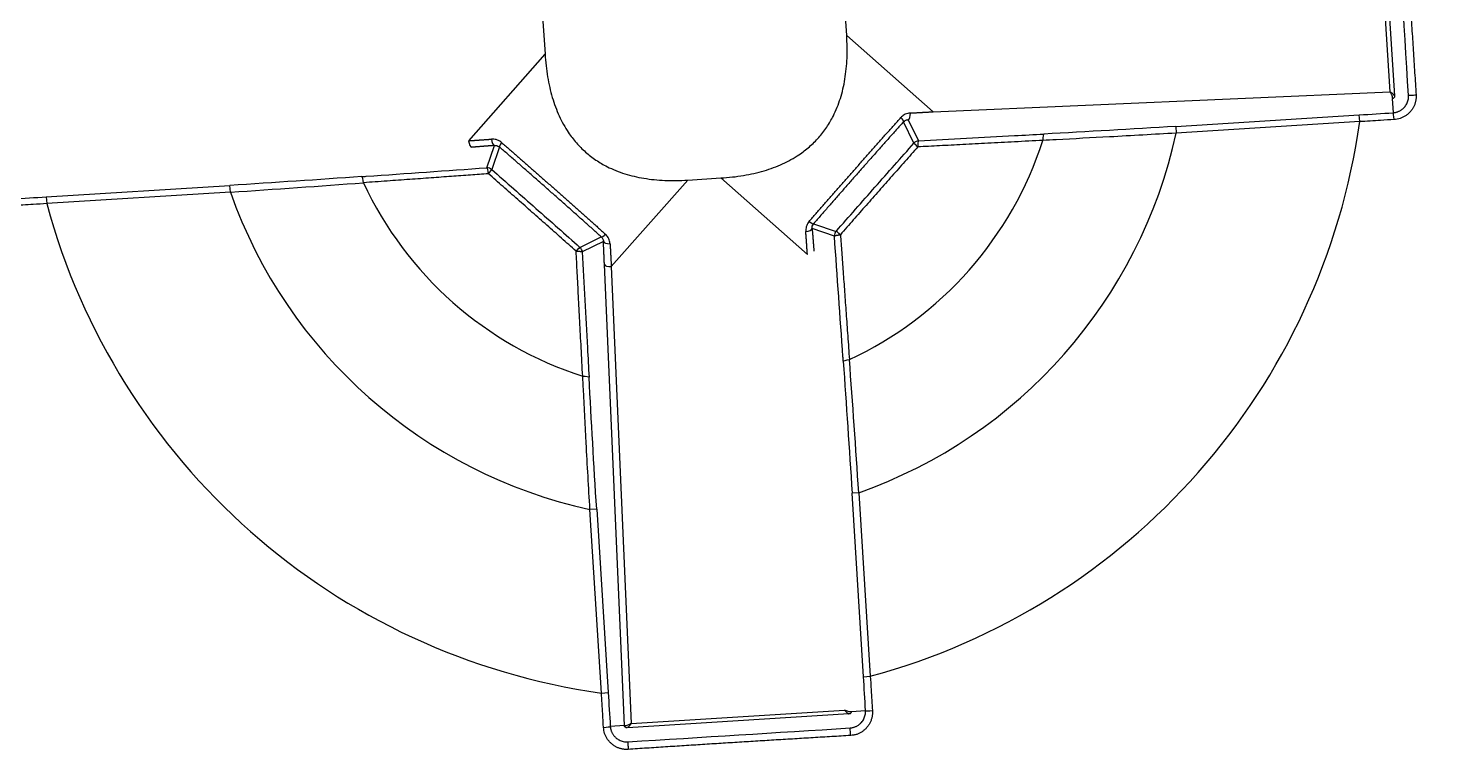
# Model space of a CAD drawing. Extents: x 8663 to 11443, y -20992 to -18942.
# Drawn here: x 9747.764 to 9751.948, y -19530.213 to -19528.074 of the extents above; entities that cross this region are included whole.
import ezdxf

# ---------------------------------------------------------------- set-up
doc = ezdxf.new("R2010")
doc.units = 0
doc.layers.add('1', color=7, linetype='CONTINUOUS')

msp = doc.modelspace()

# ---------------------------------------------------------------- linework, layer by layer
at = {"layer": '1', "color": 7, "linetype": 'CONTINUOUS'}
for p, q in [((9751.8006, -19528.2626), (9751.7611, -19527.6301)), ((9751.7724, -19527.6174), (9751.8133, -19528.2738)), ((9750.1901, -19528.0949), (9750.184, -19527.9967)), ((9749.2898, -19528.0525), (9749.296, -19528.1507)), ((9750.1901, -19528.0949), (9750.4467, -19528.3213)), ((9749.0696, -19528.4073), (9749.296, -19528.1507)), ((9750.4467, -19528.3213), (9751.8006, -19528.2626)), ((9751.807, -19528.2825), (9751.8096, -19528.3243)), ((9750.3895, -19528.4143), (9750.3586, -19528.351)), ((9750.3725, -19528.3448), (9750.4033, -19528.4075)), ((9751.1653, -19528.3647), (9751.7094, -19528.3307)), ((9751.7106, -19528.3507), (9751.1665, -19528.3846)), ((9751.7106, -19528.3507), (9751.7094, -19528.3307)), ((9751.1653, -19528.3647), (9751.1665, -19528.3846)), ((9749.1234, -19528.4874), (9749.146, -19528.4213)), ((9749.1607, -19528.4258), (9749.1378, -19528.4924)), ((9749.7188, -19528.5239), (9749.4924, -19528.7804)), ((9749.7188, -19528.5239), (9749.817, -19528.5177)), ((9750.0735, -19528.7442), (9749.817, -19528.5177)), ((9747.8178, -19528.5736), (9748.3619, -19528.5396)), ((9748.3632, -19528.5596), (9747.8191, -19528.5935)), ((9748.3632, -19528.5596), (9748.3619, -19528.5396)), ((9747.8178, -19528.5736), (9747.8191, -19528.5935)), ((9749.3995, -19528.7233), (9749.4627, -19528.6923)), ((9750.1537, -19528.6903), (9750.0876, -19528.6677)), ((9750.0921, -19528.6531), (9750.1586, -19528.6759)), ((9749.469, -19528.7063), (9749.4062, -19528.737)), ((9749.5312, -19530.1407), (9749.4719, -19528.7737)), ((9749.4924, -19528.7804), (9749.5511, -19530.1343)), ((9750.2258, -19529.4505), (9750.2059, -19529.4518)), ((9750.2398, -19529.9959), (9750.2059, -19529.4518)), ((9750.2258, -19529.4505), (9750.2598, -19529.9946)), ((9749.449, -19529.499), (9749.4291, -19529.5003)), ((9749.463, -19530.0444), (9749.4291, -19529.5003)), ((9749.449, -19529.499), (9749.483, -19530.0431)), ((9750.2398, -19529.9959), (9750.2598, -19529.9946)), ((9749.463, -19530.0444), (9749.483, -19530.0431)), ((9750.1963, -19530.1061), (9749.5399, -19530.1471)), ((9749.5511, -19530.1343), (9750.1836, -19530.0949)), ((9750.2041, -19530.0988), (9750.2459, -19530.0961)), ((9749.5312, -19530.1407), (9749.4894, -19530.1434))]:
    msp.add_line(p, q, dxfattribs=at)
for radius, start, end in [(3.26, 3.5712, 183.5712), (3.26, 183.5712, 3.5712), (3.26, 183.5712, 359.9993), (1.99, 285.1418, 352.0005), (1.46, 289.437, 347.7053), (1.0839, 294.9993, 342.143), (1.46, 199.437, 257.7053), (1.0839, 204.9993, 252.143), (1.99, 195.1418, 262.0005)]:
    msp.add_arc((9749.74, -19528.0737), radius, start, end, dxfattribs=at)
for centre, major_axis, ratio, start_param, end_param in [((9751.8752, -19528.2711), (0.02, 0.0012), 0.019035, 3.185661, 4.834658), ((9750.3436, -19528.3378), (-0.0149, 0.0134), 0.217352, 3.186295, 4.422497), ((9750.3713, -19528.3248), (-0.0009, 0.02), 0.368344, 3.188528, 4.682293), ((9751.8109, -19528.3442), (0.0013, -0.02), 0.077278, 1.555486, 3.097828), ((9750.7756, -19528.4074), (0.0011, -0.02), 0.189888, 3.186035, 4.639837), ((9749.0775, -19528.4068), (0.0016, -0.0199), 0.398689, 4.70482, 6.235604), ((9749.1448, -19528.4014), (0.0016, -0.0199), 0.368344, 4.742485, 6.23625), ((9749.1739, -19528.4108), (-0.0131, -0.0151), 0.217352, 5.002333, 6.238483), ((9750.4045, -19528.4275), (-0.018, -0.0088), 0.998885, 4.320084, 5.104694), ((9750.4045, -19528.4275), (0.015, -0.0133), 0.048365, 3.188178, 4.513923), ((9750.4045, -19528.4275), (0.0011, -0.02), 0.174501, 3.185906, 4.60728), ((9748.7539, -19528.5335), (-0.0014, 0.0199), 0.189888, 4.784941, 6.238743), ((9749.1246, -19528.5074), (-0.0189, 0.0065), 0.998885, 4.320084, 5.104694), ((9749.1246, -19528.5074), (-0.0014, 0.02), 0.174501, 4.817498, 6.238872), ((9749.1246, -19528.5073), (0.0132, 0.015), 0.048365, 4.910855, 6.2366), ((9750.0771, -19528.6398), (-0.0151, 0.0131), 0.217352, 1.860689, 3.09689), ((9749.4759, -19528.6774), (-0.0134, -0.0149), 0.217352, 0.044703, 1.280852), ((9750.0676, -19528.6689), (-0.0199, -0.0016), 0.368344, 1.600892, 3.094657), ((9750.1736, -19528.6891), (-0.0065, -0.0189), 0.998885, 4.320084, 5.104837), ((9750.1736, -19528.6891), (0.015, -0.0132), 0.048365, 1.769263, 3.095007), ((9749.3862, -19528.7382), (0.0133, 0.015), 0.048365, 0.046586, 1.37233), ((9749.3862, -19528.7382), (-0.0088, 0.018), 0.998885, 4.319941, 5.104694), ((9749.4889, -19528.705), (-0.02, -0.0009), 0.368344, 0.046935, 1.5407), ((9749.4919, -19528.7725), (-0.02, -0.0009), 0.398689, 0.047581, 1.578365), ((9750.2659, -19530.0949), (-0.02, -0.0012), 0.077278, 0.043764, 1.586107), ((9749.4695, -19530.1446), (-0.02, -0.0013), 0.077278, 1.555486, 3.097828), ((9750.2013, -19530.1678), (-0.0013, 0.02), 0.019035, 4.59012, 6.239544), ((9749.5426, -19530.2089), (-0.0012, 0.02), 0.019035, 0.043641, 1.693065)]:
    msp.add_ellipse(centre, major_axis=major_axis, ratio=ratio, start_param=start_param, end_param=end_param, dxfattribs=at)
for points in [[(9751.8552, -19528.2724), (9751.8417, -19528.0528), (9751.828, -19527.8332), (9751.8141, -19527.6136)], [(9751.7094, -19528.3307), (9751.7428, -19528.3286), (9751.7763, -19528.3265), (9751.8096, -19528.3243)], [(9751.1653, -19528.3647), (9751.0337, -19528.3729), (9750.9035, -19528.3804), (9750.7743, -19528.3874)], [(9748.7527, -19528.5136), (9748.6239, -19528.5227), (9748.4931, -19528.5314), (9748.3619, -19528.5396)], [(9748.3632, -19528.5596), (9748.4958, -19528.5509), (9748.629, -19528.5416), (9748.7576, -19528.5318)], [(9747.7176, -19528.5797), (9747.7509, -19528.5777), (9747.7844, -19528.5757), (9747.8178, -19528.5736)], [(9750.1798, -19529.061), (9750.1802, -19529.0592), (9750.1884, -19529.0569), (9750.1981, -19529.0561)], [(9750.1798, -19529.061), (9750.189, -19529.1898), (9750.1977, -19529.3206), (9750.2059, -19529.4518)], [(9750.2258, -19529.4505), (9750.2172, -19529.3179), (9750.2078, -19529.1847), (9750.1981, -19529.0561)], [(9749.4076, -19529.1055), (9749.4173, -19529.1051), (9749.4258, -19529.1063), (9749.4263, -19529.1081)], [(9749.449, -19529.499), (9749.4408, -19529.3675), (9749.4333, -19529.2372), (9749.4263, -19529.1081)], [(9750.2459, -19530.0961), (9750.244, -19530.0628), (9750.2419, -19530.0293), (9750.2398, -19529.9959)], [(9749.483, -19530.0431), (9749.4851, -19530.0766), (9749.4872, -19530.11), (9749.4894, -19530.1434)], [(9749.5414, -19530.189), (9749.7609, -19530.1754), (9749.9805, -19530.1617), (9750.2001, -19530.1478)]]:
    msp.add_open_spline(points, degree=3, dxfattribs=at)
for points, knots in [([(9751.8568, -19527.9416), (9751.8582, -19527.9636), (9751.8609, -19528.0076), (9751.865, -19528.0734), (9751.8692, -19528.1393), (9751.8734, -19528.2053), (9751.8762, -19528.2493), (9751.8776, -19528.2713)], [0, 0, 0, 0, 0.200123, 0.399795, 0.599408, 0.799349, 1, 1, 1, 1]), ([(9751.8133, -19528.2738), (9751.8132, -19528.2733), (9751.8128, -19528.2726), (9751.8114, -19528.271), (9751.8105, -19528.2701), (9751.8082, -19528.2681), (9751.8069, -19528.2671), (9751.804, -19528.2649), (9751.8023, -19528.2637), (9751.8006, -19528.2626)], [0, 0, 0, 0, 0.23669, 0.23669, 0.484815, 0.484815, 0.741405, 0.741405, 1, 1, 1, 1]), ([(9751.808, -19528.2804), (9751.808, -19528.2801), (9751.8081, -19528.2795), (9751.808, -19528.2784), (9751.8077, -19528.277), (9751.8072, -19528.2753), (9751.8065, -19528.2733), (9751.8055, -19528.2711), (9751.8042, -19528.2685), (9751.8026, -19528.2656), (9751.8013, -19528.2636), (9751.8006, -19528.2626)], [0, 0, 0, 0, 0.074268, 0.157312, 0.249398, 0.350723, 0.461432, 0.581636, 0.711422, 0.850859, 1, 1, 1, 1]), ([(9751.8096, -19528.3243), (9751.8108, -19528.3242), (9751.8131, -19528.324), (9751.8165, -19528.3234), (9751.8199, -19528.3225), (9751.8232, -19528.3214), (9751.8264, -19528.3201), (9751.8296, -19528.3186), (9751.8326, -19528.3168), (9751.8354, -19528.3149), (9751.8382, -19528.3127), (9751.8407, -19528.3103), (9751.8437, -19528.3072), (9751.8468, -19528.3031), (9751.85, -19528.2979), (9751.8525, -19528.2921), (9751.8543, -19528.2858), (9751.8554, -19528.2792), (9751.8553, -19528.2747), (9751.8552, -19528.2724)], [0, 0, 0, 0, 0.045574, 0.091135, 0.136682, 0.182215, 0.227734, 0.273239, 0.318731, 0.364208, 0.409672, 0.455122, 0.500558, 0.577793, 0.657355, 0.739303, 0.823692, 0.910575, 1, 1, 1, 1]), ([(9751.8776, -19528.2713), (9751.8777, -19528.2728), (9751.8778, -19528.2757), (9751.8777, -19528.2799), (9751.8774, -19528.2841), (9751.8768, -19528.2883), (9751.8759, -19528.2923), (9751.8748, -19528.2962), (9751.8735, -19528.3001), (9751.8719, -19528.3039), (9751.87, -19528.3076), (9751.868, -19528.3112), (9751.8656, -19528.3147), (9751.863, -19528.3181), (9751.8591, -19528.3227), (9751.8537, -19528.3281), (9751.8465, -19528.3336), (9751.8387, -19528.338), (9751.8304, -19528.3413), (9751.8216, -19528.3436), (9751.8155, -19528.3441), (9751.8124, -19528.3444)], [0, 0, 0, 0, 0.039847, 0.078966, 0.11748, 0.155521, 0.193225, 0.230732, 0.268185, 0.305728, 0.343503, 0.381651, 0.42031, 0.459611, 0.499681, 0.585662, 0.668712, 0.750223, 0.831653, 0.914457, 1, 1, 1, 1]), ([(9751.8136, -19528.275), (9751.8138, -19528.2768), (9751.8131, -19528.2787), (9751.8107, -19528.2815), (9751.8089, -19528.2824), (9751.807, -19528.2825)], [0, 0, 0, 0, 0.5, 0.5, 1, 1, 1, 1]), ([(9750.0787, -19528.6467), (9750.0821, -19528.6428), (9750.0889, -19528.6349), (9750.0992, -19528.6231), (9750.1095, -19528.6113), (9750.1198, -19528.5994), (9750.1302, -19528.5875), (9750.1406, -19528.5756), (9750.1511, -19528.5637), (9750.1615, -19528.5518), (9750.172, -19528.5399), (9750.1825, -19528.5279), (9750.193, -19528.516), (9750.2035, -19528.504), (9750.214, -19528.4921), (9750.2246, -19528.4802), (9750.2351, -19528.4682), (9750.2457, -19528.4563), (9750.2562, -19528.4444), (9750.2668, -19528.4325), (9750.2773, -19528.4207), (9750.2878, -19528.4089), (9750.2983, -19528.397), (9750.3088, -19528.3853), (9750.3193, -19528.3735), (9750.3298, -19528.3618), (9750.3402, -19528.3502), (9750.3472, -19528.3424), (9750.3506, -19528.3385)], [0, 0, 0, 0, 0.03852, 0.077026, 0.115519, 0.154, 0.192471, 0.230933, 0.269386, 0.307832, 0.346273, 0.384709, 0.423141, 0.461571, 0.5, 0.538429, 0.576859, 0.615291, 0.653727, 0.692168, 0.730614, 0.769067, 0.807529, 0.846, 0.884481, 0.922974, 0.96148, 1, 1, 1, 1]), ([(9750.3787, -19528.3251), (9750.3773, -19528.3252), (9750.376, -19528.3253), (9750.3697, -19528.3263), (9750.3648, -19528.328), (9750.3569, -19528.3327), (9750.3535, -19528.3354), (9750.3506, -19528.3385)], [0, 0, 0, 0, 0.128324, 0.128324, 0.608744, 0.608744, 1, 1, 1, 1]), ([(9750.3586, -19528.351), (9750.36, -19528.3495), (9750.3617, -19528.3482), (9750.3657, -19528.346), (9750.3681, -19528.3452), (9750.3712, -19528.3448), (9750.3719, -19528.3448), (9750.3725, -19528.3448)], [0, 0, 0, 0, 0.373813, 0.373813, 0.864263, 0.864263, 1, 1, 1, 1]), ([(9751.8124, -19528.3444), (9751.7991, -19528.3453), (9751.7859, -19528.3461), (9751.7519, -19528.3482), (9751.7313, -19528.3494), (9751.7106, -19528.3507)], [0, 0, 0, 0, 0.391851, 0.391851, 1, 1, 1, 1]), ([(9750.4033, -19528.4075), (9750.4982, -19528.4023), (9750.593, -19528.3972), (9750.7166, -19528.3905), (9750.7455, -19528.389), (9750.7743, -19528.3874)], [0, 0, 0, 0, 0.766452, 0.766452, 1, 1, 1, 1]), ([(9751.1665, -19528.3846), (9751.1007, -19528.3885), (9751.0349, -19528.3923), (9750.9164, -19528.3988), (9750.8635, -19528.4015), (9750.7979, -19528.4048), (9750.7848, -19528.4055), (9750.7717, -19528.4061)], [0, 0, 0, 0, 0.497031, 0.497031, 0.899513, 0.899513, 1, 1, 1, 1]), ([(9749.167, -19528.4124), (9749.1663, -19528.4118), (9749.1655, -19528.4112), (9749.1607, -19528.4076), (9749.1562, -19528.4054), (9749.147, -19528.4027), (9749.1422, -19528.4022), (9749.1375, -19528.4026)], [0, 0, 0, 0, 0.088528, 0.088528, 0.546563, 0.546563, 1, 1, 1, 1]), ([(9749.146, -19528.4213), (9749.1483, -19528.4211), (9749.1507, -19528.4212), (9749.1553, -19528.4224), (9749.1575, -19528.4234), (9749.1599, -19528.4252), (9749.1603, -19528.4255), (9749.1607, -19528.4258)], [0, 0, 0, 0, 0.470981, 0.470981, 0.917713, 0.917713, 1, 1, 1, 1]), ([(9749.167, -19528.4124), (9749.1709, -19528.4158), (9749.1788, -19528.4226), (9749.1906, -19528.4329), (9749.2024, -19528.4432), (9749.2143, -19528.4536), (9749.2262, -19528.464), (9749.2381, -19528.4744), (9749.25, -19528.4848), (9749.2619, -19528.4953), (9749.2738, -19528.5057), (9749.2858, -19528.5162), (9749.2977, -19528.5267), (9749.3097, -19528.5373), (9749.3216, -19528.5478), (9749.3336, -19528.5583), (9749.3455, -19528.5689), (9749.3574, -19528.5794), (9749.3693, -19528.59), (9749.3812, -19528.6005), (9749.393, -19528.611), (9749.4049, -19528.6216), (9749.4167, -19528.6321), (9749.4284, -19528.6426), (9749.4402, -19528.6531), (9749.4519, -19528.6635), (9749.4636, -19528.674), (9749.4713, -19528.6809), (9749.4752, -19528.6844)], [0, 0, 0, 0, 0.03852, 0.077026, 0.115519, 0.154, 0.192471, 0.230933, 0.269386, 0.307832, 0.346273, 0.384709, 0.423141, 0.461571, 0.5, 0.538429, 0.576859, 0.615291, 0.653727, 0.692168, 0.730614, 0.769067, 0.807529, 0.846, 0.884481, 0.922974, 0.96148, 1, 1, 1, 1]), ([(9750.1586, -19528.6759), (9750.197, -19528.6322), (9750.2354, -19528.5886), (9750.3124, -19528.5013), (9750.351, -19528.4577), (9750.3895, -19528.4143)], [0, 0, 0, 0, 0.500023, 0.500023, 1, 1, 1, 1]), ([(9750.4009, -19528.4256), (9750.3945, -19528.4328), (9750.3816, -19528.4473), (9750.3623, -19528.469), (9750.3432, -19528.4906), (9750.3241, -19528.5122), (9750.305, -19528.5338), (9750.2795, -19528.5627), (9750.2477, -19528.5987), (9750.2095, -19528.6422), (9750.1841, -19528.6712), (9750.1713, -19528.6858)], [0, 0, 0, 0, 0.084169, 0.167665, 0.250736, 0.333641, 0.416641, 0.500002, 0.66634, 0.832314, 1, 1, 1, 1]), ([(9750.7717, -19528.4061), (9750.7436, -19528.4076), (9750.6891, -19528.4105), (9750.6099, -19528.4148), (9750.5358, -19528.4187), (9750.4667, -19528.4222), (9750.4223, -19528.4245), (9750.4009, -19528.4256)], [0, 0, 0, 0, 0.227581, 0.441353, 0.641308, 0.827487, 1, 1, 1, 1]), ([(9748.7527, -19528.5136), (9748.7571, -19528.5133), (9748.7614, -19528.513), (9748.8849, -19528.5042), (9749.004, -19528.4958), (9749.1234, -19528.4874)], [0, 0, 0, 0, 0.035544, 0.035544, 1, 1, 1, 1]), ([(9749.1279, -19528.505), (9749.1103, -19528.5063), (9749.0738, -19528.509), (9749.0173, -19528.5132), (9748.9574, -19528.5175), (9748.8939, -19528.5221), (9748.8269, -19528.5268), (9748.7811, -19528.5301), (9748.7576, -19528.5318)], [0, 0, 0, 0, 0.142816, 0.295106, 0.456943, 0.628369, 0.809391, 1, 1, 1, 1]), ([(9749.3881, -19528.7347), (9749.3809, -19528.7282), (9749.3664, -19528.7153), (9749.3447, -19528.6961), (9749.3231, -19528.6769), (9749.3015, -19528.6578), (9749.2799, -19528.6387), (9749.251, -19528.6133), (9749.215, -19528.5814), (9749.1715, -19528.5432), (9749.1425, -19528.5178), (9749.1279, -19528.505)], [0, 0, 0, 0, 0.084169, 0.167665, 0.250736, 0.333641, 0.416641, 0.500002, 0.66634, 0.832314, 1, 1, 1, 1]), ([(9749.1378, -19528.4924), (9749.1815, -19528.5307), (9749.2252, -19528.5692), (9749.3124, -19528.6462), (9749.356, -19528.6847), (9749.3995, -19528.7233)], [0, 0, 0, 0, 0.500023, 0.500023, 1, 1, 1, 1]), ([(9747.8191, -19528.5935), (9747.8058, -19528.5944), (9747.7925, -19528.5953), (9747.7585, -19528.5974), (9747.7379, -19528.5987), (9747.7173, -19528.6)], [0, 0, 0, 0, 0.39185, 0.39185, 1, 1, 1, 1]), ([(9750.0787, -19528.6467), (9750.078, -19528.6475), (9750.0774, -19528.6482), (9750.0739, -19528.653), (9750.0716, -19528.6575), (9750.069, -19528.6667), (9750.0685, -19528.6715), (9750.0688, -19528.6762)], [0, 0, 0, 0, 0.088528, 0.088528, 0.546563, 0.546563, 1, 1, 1, 1]), ([(9749.4627, -19528.6923), (9749.4643, -19528.6938), (9749.4655, -19528.6955), (9749.4677, -19528.6995), (9749.4685, -19528.7019), (9749.4689, -19528.705), (9749.4689, -19528.7056), (9749.469, -19528.7063)], [0, 0, 0, 0, 0.373813, 0.373813, 0.864263, 0.864263, 1, 1, 1, 1]), ([(9749.4886, -19528.7124), (9749.4885, -19528.7111), (9749.4884, -19528.7097), (9749.4874, -19528.7035), (9749.4857, -19528.6986), (9749.4811, -19528.6906), (9749.4783, -19528.6872), (9749.4752, -19528.6844)], [0, 0, 0, 0, 0.128324, 0.128324, 0.608744, 0.608744, 1, 1, 1, 1]), ([(9750.0876, -19528.6677), (9750.0873, -19528.6654), (9750.0875, -19528.663), (9750.0887, -19528.6585), (9750.0897, -19528.6562), (9750.0915, -19528.6538), (9750.0918, -19528.6534), (9750.0921, -19528.6531)], [0, 0, 0, 0, 0.470981, 0.470981, 0.917713, 0.917713, 1, 1, 1, 1]), ([(9750.1537, -19528.6904), (9750.1537, -19528.6902), (9750.1538, -19528.69), (9750.1542, -19528.6896), (9750.1549, -19528.6892), (9750.1557, -19528.6888), (9750.1567, -19528.6885), (9750.1578, -19528.6881), (9750.159, -19528.6878), (9750.1603, -19528.6875), (9750.1617, -19528.6872), (9750.1631, -19528.6869), (9750.1645, -19528.6867), (9750.1659, -19528.6864), (9750.1673, -19528.6862), (9750.1686, -19528.6861), (9750.17, -19528.6859), (9750.1708, -19528.6858), (9750.1713, -19528.6858)], [0, 0, 0, 0, 0.079735, 0.157185, 0.232332, 0.305162, 0.375669, 0.443853, 0.509715, 0.573262, 0.634506, 0.693458, 0.750133, 0.804548, 0.856723, 0.906676, 0.954427, 1, 1, 1, 1]), ([(9750.1798, -19529.061), (9750.1795, -19529.0567), (9750.1792, -19529.0523), (9750.1705, -19528.9288), (9750.162, -19528.8097), (9750.1537, -19528.6904)], [0, 0, 0, 0, 0.035544, 0.035544, 1, 1, 1, 1]), ([(9750.1713, -19528.6858), (9750.1726, -19528.7034), (9750.1752, -19528.7399), (9750.1794, -19528.7964), (9750.1838, -19528.8563), (9750.1883, -19528.9198), (9750.1931, -19528.9868), (9750.1964, -19529.0326), (9750.1981, -19529.0561)], [0, 0, 0, 0, 0.142816, 0.295106, 0.456943, 0.628369, 0.809391, 1, 1, 1, 1]), ([(9749.3881, -19528.7347), (9749.3888, -19528.7346), (9749.3903, -19528.7346), (9749.3925, -19528.7346), (9749.3948, -19528.7347), (9749.397, -19528.7348), (9749.3993, -19528.735), (9749.4014, -19528.7352), (9749.4032, -19528.7355), (9749.4047, -19528.7359), (9749.4058, -19528.7364), (9749.4061, -19528.7368), (9749.4062, -19528.737)], [0, 0, 0, 0, 0.073981, 0.153573, 0.238859, 0.329916, 0.426812, 0.5296, 0.638317, 0.752974, 0.873553, 1, 1, 1, 1]), ([(9749.4076, -19529.1055), (9749.4061, -19529.0774), (9749.4032, -19529.0229), (9749.3989, -19528.9436), (9749.3951, -19528.8695), (9749.3915, -19528.8004), (9749.3892, -19528.756), (9749.3881, -19528.7347)], [0, 0, 0, 0, 0.227581, 0.441353, 0.641308, 0.827487, 1, 1, 1, 1]), ([(9749.4062, -19528.737), (9749.4114, -19528.832), (9749.4165, -19528.9268), (9749.4232, -19529.0504), (9749.4247, -19529.0792), (9749.4263, -19529.1081)], [0, 0, 0, 0, 0.766452, 0.766452, 1, 1, 1, 1]), ([(9749.4291, -19529.5003), (9749.4252, -19529.4345), (9749.4214, -19529.3686), (9749.415, -19529.2501), (9749.4122, -19529.1972), (9749.4089, -19529.1316), (9749.4082, -19529.1185), (9749.4076, -19529.1055)], [0, 0, 0, 0, 0.497031, 0.497031, 0.899513, 0.899513, 1, 1, 1, 1]), ([(9750.2598, -19529.9946), (9750.2607, -19530.0079), (9750.2615, -19530.0213), (9750.2637, -19530.0552), (9750.265, -19530.0758), (9750.2663, -19530.0964)], [0, 0, 0, 0, 0.39185, 0.39185, 1, 1, 1, 1]), ([(9749.4693, -19530.1462), (9749.4684, -19530.1329), (9749.4676, -19530.1196), (9749.4655, -19530.0857), (9749.4643, -19530.065), (9749.463, -19530.0444)], [0, 0, 0, 0, 0.391851, 0.391851, 1, 1, 1, 1]), ([(9750.1836, -19530.0949), (9750.1849, -19530.0964), (9750.1863, -19530.0979), (9750.1888, -19530.1006), (9750.19, -19530.1018), (9750.1923, -19530.1038), (9750.1933, -19530.1046), (9750.1951, -19530.1057), (9750.1958, -19530.1061), (9750.1963, -19530.1061)], [0, 0, 0, 0, 0.258595, 0.258595, 0.515185, 0.515185, 0.76331, 0.76331, 1, 1, 1, 1]), ([(9750.2021, -19530.1), (9750.2013, -19530.1002), (9750.2002, -19530.1003), (9750.1976, -19530.1001), (9750.1961, -19530.0997), (9750.1928, -19530.0988), (9750.1911, -19530.0982), (9750.1874, -19530.0967), (9750.1855, -19530.0958), (9750.1836, -19530.0949)], [0, 0, 0, 0, 0.23669, 0.23669, 0.484815, 0.484815, 0.741405, 0.741405, 1, 1, 1, 1]), ([(9750.2041, -19530.0988), (9750.2042, -19530.1006), (9750.2036, -19530.1025), (9750.2011, -19530.1053), (9750.1993, -19530.1062), (9750.1975, -19530.1063)], [0, 0, 0, 0, 0.5, 0.5, 1, 1, 1, 1]), ([(9750.2001, -19530.1478), (9750.2013, -19530.1477), (9750.2037, -19530.1475), (9750.2073, -19530.1469), (9750.2109, -19530.146), (9750.2144, -19530.1448), (9750.218, -19530.1433), (9750.2214, -19530.1415), (9750.2247, -19530.1394), (9750.2279, -19530.137), (9750.231, -19530.1343), (9750.2343, -19530.1308), (9750.2378, -19530.1264), (9750.241, -19530.1209), (9750.2434, -19530.115), (9750.2451, -19530.1089), (9750.2461, -19530.1025), (9750.246, -19530.0983), (9750.2459, -19530.0961)], [0, 0, 0, 0, 0.046788, 0.094276, 0.142475, 0.191396, 0.241046, 0.291437, 0.342577, 0.394475, 0.44714, 0.50058, 0.58355, 0.666619, 0.749792, 0.833075, 0.916476, 1, 1, 1, 1]), ([(9750.2663, -19530.0964), (9750.2663, -19530.098), (9750.2665, -19530.1011), (9750.2663, -19530.1057), (9750.2659, -19530.1102), (9750.2653, -19530.1147), (9750.2643, -19530.119), (9750.263, -19530.1232), (9750.2615, -19530.1274), (9750.2596, -19530.1314), (9750.2575, -19530.1354), (9750.2551, -19530.1393), (9750.2524, -19530.143), (9750.2485, -19530.1478), (9750.2431, -19530.1534), (9750.2359, -19530.159), (9750.2282, -19530.1636), (9750.2199, -19530.167), (9750.211, -19530.1693), (9750.2049, -19530.1699), (9750.2018, -19530.1702)], [0, 0, 0, 0, 0.043207, 0.085559, 0.127215, 0.168341, 0.20911, 0.249703, 0.290303, 0.331093, 0.372255, 0.413966, 0.456398, 0.499712, 0.5858, 0.668926, 0.750467, 0.831872, 0.914591, 1, 1, 1, 1]), ([(9749.5424, -19530.2114), (9749.5409, -19530.2114), (9749.5381, -19530.2116), (9749.5338, -19530.2115), (9749.5296, -19530.2111), (9749.5255, -19530.2105), (9749.5214, -19530.2097), (9749.5175, -19530.2086), (9749.5136, -19530.2072), (9749.5098, -19530.2056), (9749.5061, -19530.2038), (9749.5025, -19530.2017), (9749.499, -19530.1994), (9749.4956, -19530.1968), (9749.491, -19530.1929), (9749.4857, -19530.1875), (9749.4801, -19530.1802), (9749.4757, -19530.1725), (9749.4724, -19530.1641), (9749.4701, -19530.1553), (9749.4696, -19530.1493), (9749.4693, -19530.1462)], [0, 0, 0, 0, 0.039847, 0.078966, 0.11748, 0.155521, 0.193225, 0.230732, 0.268185, 0.305728, 0.343503, 0.381651, 0.42031, 0.459611, 0.499681, 0.585662, 0.668712, 0.750223, 0.831653, 0.914457, 1, 1, 1, 1]), ([(9749.4894, -19530.1434), (9749.4895, -19530.1445), (9749.4897, -19530.1468), (9749.4903, -19530.1503), (9749.4912, -19530.1536), (9749.4923, -19530.157), (9749.4936, -19530.1602), (9749.4951, -19530.1633), (9749.4969, -19530.1663), (9749.4989, -19530.1692), (9749.501, -19530.1719), (9749.5034, -19530.1745), (9749.5065, -19530.1774), (9749.5106, -19530.1806), (9749.5158, -19530.1837), (9749.5216, -19530.1863), (9749.5279, -19530.1881), (9749.5345, -19530.1891), (9749.5391, -19530.189), (9749.5414, -19530.189)], [0, 0, 0, 0, 0.045574, 0.091135, 0.136682, 0.182215, 0.227734, 0.273239, 0.318731, 0.364208, 0.409672, 0.455122, 0.500558, 0.577793, 0.657355, 0.739303, 0.823692, 0.910575, 1, 1, 1, 1]), ([(9749.5388, -19530.1474), (9749.5369, -19530.1475), (9749.535, -19530.1469), (9749.5322, -19530.1444), (9749.5313, -19530.1426), (9749.5312, -19530.1407)], [0, 0, 0, 0, 0.5, 0.5, 1, 1, 1, 1]), ([(9749.5511, -19530.1343), (9749.5493, -19530.1356), (9749.5476, -19530.1367), (9749.5441, -19530.1386), (9749.5425, -19530.1394), (9749.5393, -19530.1407), (9749.5379, -19530.1412), (9749.5353, -19530.1418), (9749.5342, -19530.1419), (9749.5333, -19530.1417)], [0, 0, 0, 0, 0.258595, 0.258595, 0.515185, 0.515185, 0.76331, 0.76331, 1, 1, 1, 1]), ([(9749.5511, -19530.1343), (9749.5506, -19530.135), (9749.5498, -19530.1364), (9749.5485, -19530.1383), (9749.5473, -19530.1399), (9749.5462, -19530.1414), (9749.5452, -19530.1427), (9749.5442, -19530.1438), (9749.5433, -19530.1447), (9749.5425, -19530.1454), (9749.5418, -19530.146), (9749.5412, -19530.1464), (9749.5407, -19530.1468), (9749.5402, -19530.147), (9749.54, -19530.147), (9749.5399, -19530.1471)], [0, 0, 0, 0, 0.104296, 0.203931, 0.298921, 0.389286, 0.475049, 0.556235, 0.632876, 0.705008, 0.772677, 0.835936, 0.894852, 0.949505, 1, 1, 1, 1]), ([(9750.2018, -19530.1702), (9750.1833, -19530.1713), (9750.1463, -19530.1736), (9750.091, -19530.1769), (9750.036, -19530.1802), (9749.9812, -19530.1835), (9749.9266, -19530.1869), (9749.8721, -19530.1902), (9749.8175, -19530.1937), (9749.7629, -19530.1971), (9749.7082, -19530.2007), (9749.6532, -19530.2042), (9749.5979, -19530.2078), (9749.5609, -19530.2102), (9749.5424, -19530.2114)], [0, 0, 0, 0, 0.084382, 0.168195, 0.251549, 0.334558, 0.417337, 0.5, 0.582663, 0.665442, 0.748451, 0.831805, 0.915618, 1, 1, 1, 1])]:
    msp.add_open_spline(points, degree=3, knots=knots, dxfattribs=at)
for points, weights in [([(9749.817, -19528.5177), (9750.0786, -19528.5014), (9750.2065, -19528.3566), (9750.1901, -19528.0949)], [1, 0.97295113241, 0.97295113241, 1]), ([(9749.296, -19528.1507), (9749.3123, -19528.4124), (9749.4572, -19528.5402), (9749.7188, -19528.5239)], [1, 0.97295113241, 0.97295113241, 1]), ([(9750.3586, -19528.351), (9750.2694, -19528.4501), (9750.1793, -19528.5523), (9750.0921, -19528.6531)], [1, 0.985769652254, 0.985769652254, 1]), ([(9750.3787, -19528.3251), (9750.4015, -19528.3238), (9750.4241, -19528.3226), (9750.4467, -19528.3213)], [1, 0.999795949298, 0.999795949298, 1]), ([(9749.0696, -19528.4073), (9749.0921, -19528.4057), (9749.1147, -19528.4041), (9749.1375, -19528.4026)], [1, 0.999795949298, 0.999795949298, 1]), ([(9749.146, -19528.4213), (9749.1235, -19528.4231), (9749.1011, -19528.4249), (9749.0788, -19528.4267)], [1, 0.999795949298, 0.999795949298, 1]), ([(9749.4627, -19528.6923), (9749.3636, -19528.6032), (9749.2615, -19528.513), (9749.1607, -19528.4258)], [1, 0.985769652254, 0.985769652254, 1]), ([(9750.0735, -19528.7442), (9750.072, -19528.7216), (9750.0704, -19528.699), (9750.0688, -19528.6762)], [1, 0.999795949363, 0.999795949363, 1]), ([(9750.0876, -19528.6677), (9750.0894, -19528.6902), (9750.0912, -19528.7127), (9750.093, -19528.735)], [1, 0.999795949363, 0.999795949363, 1]), ([(9749.4719, -19528.7737), (9749.471, -19528.7514), (9749.47, -19528.7289), (9749.469, -19528.7063)], [1, 0.999795949363, 0.999795949363, 1]), ([(9749.4886, -19528.7124), (9749.4899, -19528.7352), (9749.4911, -19528.7579), (9749.4924, -19528.7804)], [1, 0.999795949363, 0.999795949363, 1])]:
    msp.add_rational_spline(points, weights, degree=3, dxfattribs=at)

doc.saveas('drawing.dxf')
